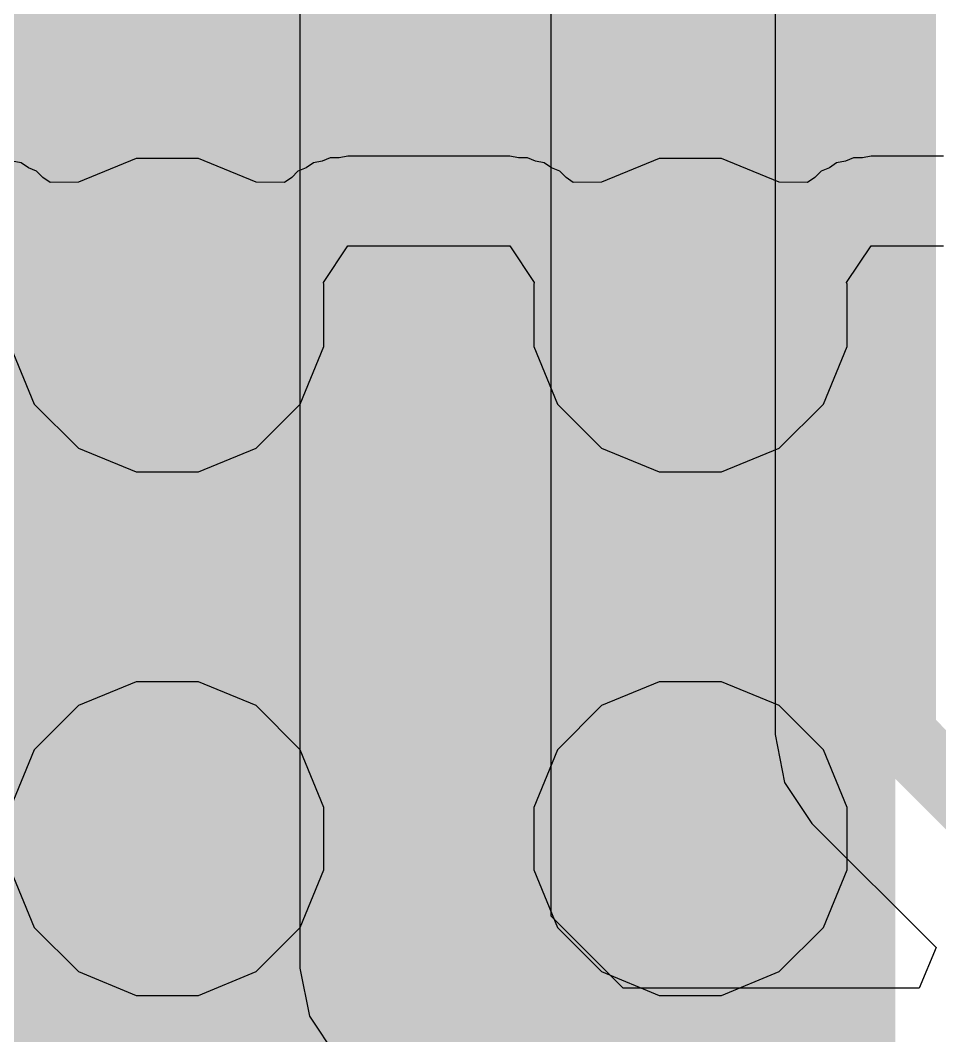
# Model space of a CAD drawing. Header units: inches. Extents: x -2.7 to 10.9, y -2.9 to 7.4.
# Drawn here: x -0.2387 to -0.1342, y 0.6962 to 0.8115 of the extents above; entities that cross this region are included whole.
import ezdxf

# ---------------------------------------------------------------- set-up
doc = ezdxf.new("R2010")
doc.units = ezdxf.units.IN
doc.header["$MEASUREMENT"] = 0
for name, color, linetype in [('Board Outline', 216, 'Continuous'), ('Bottom Layer', 5, 'Continuous'), ('Bottom Solder', 6, 'Continuous'), ('Drill Drawing', 1, 'Continuous'), ('Layer 2', 16, 'Continuous'), ('Layer 3', 76, 'Continuous'), ('Top Layer', 1, 'Continuous'), ('Top Paste', 8, 'Continuous'), ('Top Solder', 216, 'Continuous'), ('Via Holes', 16, 'Continuous')]:
    doc.layers.add(name, color=color, linetype=linetype)

# ---------------------------------------------------------------- blocks, each defined once
blk = doc.blocks.new('56_QFN__7_7__51')
at = {"layer": 'Top Layer'}
blk.add_hatch(color=1, dxfattribs=at).paths.add_polyline_path([(-0.07874, -0.07874), (-0.07874, 0.07874), (0.07874, 0.07874), (0.07874, -0.07874)])
at = {"layer": 'Top Paste'}
blk.add_hatch(color=8, dxfattribs=at).paths.add_polyline_path([(-0.07874, -0.07874), (-0.07874, 0.07874), (0.07874, 0.07874), (0.07874, -0.07874)])
at = {"layer": 'Top Solder'}
blk.add_hatch(color=216, dxfattribs=at).paths.add_polyline_path([(-0.08274, -0.08274), (-0.08274, 0.08274), (0.08274, 0.08274), (0.08274, -0.08274)])

msp = doc.modelspace()

# ---------------------------------------------------------------- hatches: boundary and pattern name
at = {"layer": 'Bottom Layer'}
h = msp.add_hatch(color=5, dxfattribs=at)
edge = h.paths.add_edge_path()
edge.add_arc((-0.222, 0.778), 0.01181, 0, 360)
h = msp.add_hatch(color=5, dxfattribs=at)
edge = h.paths.add_edge_path()
edge.add_arc((-0.16255, 0.778), 0.01181, 0, 360)
h = msp.add_hatch(color=5, dxfattribs=at)
edge = h.paths.add_edge_path()
edge.add_arc((-0.222, 0.71855), 0.01181, 0, 360)
h = msp.add_hatch(color=5, dxfattribs=at)
edge = h.paths.add_edge_path()
edge.add_arc((-0.16255, 0.71855), 0.01181, 0, 360)
at = {"layer": 'Bottom Solder'}
h = msp.add_hatch(color=6, dxfattribs=at)
edge = h.paths.add_edge_path()
edge.add_arc((-0.222, 0.778), 0.01581, 0, 360)
h = msp.add_hatch(color=6, dxfattribs=at)
edge = h.paths.add_edge_path()
edge.add_arc((-0.16255, 0.778), 0.01581, 0, 360)
h = msp.add_hatch(color=6, dxfattribs=at)
edge = h.paths.add_edge_path()
edge.add_arc((-0.222, 0.71855), 0.01581, 0, 360)
h = msp.add_hatch(color=6, dxfattribs=at)
edge = h.paths.add_edge_path()
edge.add_arc((-0.16255, 0.71855), 0.01581, 0, 360)
at = {"layer": 'Layer 2'}
h = msp.add_hatch(color=16, dxfattribs=at)
edge = h.paths.add_edge_path()
edge.add_arc((-0.222, 0.778), 0.01181, 0, 360)
h = msp.add_hatch(color=16, dxfattribs=at)
edge = h.paths.add_edge_path()
edge.add_arc((-0.16255, 0.778), 0.01181, 0, 360)
h = msp.add_hatch(color=16, dxfattribs=at)
edge = h.paths.add_edge_path()
edge.add_arc((-0.222, 0.71855), 0.01181, 0, 360)
h = msp.add_hatch(color=16, dxfattribs=at)
edge = h.paths.add_edge_path()
edge.add_arc((-0.16255, 0.71855), 0.01181, 0, 360)
at = {"layer": 'Layer 3'}
h = msp.add_hatch(color=76, dxfattribs=at)
edge = h.paths.add_edge_path()
edge.add_arc((-0.222, 0.778), 0.01181, 0, 360)
h = msp.add_hatch(color=76, dxfattribs=at)
edge = h.paths.add_edge_path()
edge.add_arc((-0.16255, 0.778), 0.01181, 0, 360)
h = msp.add_hatch(color=76, dxfattribs=at)
edge = h.paths.add_edge_path()
edge.add_arc((-0.222, 0.71855), 0.01181, 0, 360)
h = msp.add_hatch(color=76, dxfattribs=at)
edge = h.paths.add_edge_path()
edge.add_arc((-0.16255, 0.71855), 0.01181, 0, 360)
at = {"layer": 'Top Layer'}
h = msp.add_hatch(color=1, dxfattribs=at)
edge = h.paths.add_edge_path()
edge.add_arc((-0.222, 0.778), 0.01181, 0, 360)
h = msp.add_hatch(color=1, dxfattribs=at)
edge = h.paths.add_edge_path()
edge.add_arc((-0.16255, 0.778), 0.01181, 0, 360)
h = msp.add_hatch(color=1, dxfattribs=at)
edge = h.paths.add_edge_path()
edge.add_arc((-0.222, 0.71855), 0.01181, 0, 360)
h = msp.add_hatch(color=1, dxfattribs=at)
edge = h.paths.add_edge_path()
edge.add_arc((-0.16255, 0.71855), 0.01181, 0, 360)
at = {"layer": 'Top Solder'}
h = msp.add_hatch(color=216, dxfattribs=at)
edge = h.paths.add_edge_path()
edge.add_arc((-0.222, 0.778), 0.01581, 0, 360)
h = msp.add_hatch(color=216, dxfattribs=at)
edge = h.paths.add_edge_path()
edge.add_arc((-0.16255, 0.778), 0.01581, 0, 360)
h = msp.add_hatch(color=216, dxfattribs=at)
edge = h.paths.add_edge_path()
edge.add_arc((-0.222, 0.71855), 0.01581, 0, 360)
h = msp.add_hatch(color=216, dxfattribs=at)
edge = h.paths.add_edge_path()
edge.add_arc((-0.16255, 0.71855), 0.01581, 0, 360)
at = {"layer": 'Via Holes'}
h = msp.add_hatch(color=7, dxfattribs=at)
edge = h.paths.add_edge_path()
edge.add_arc((-0.222, 0.778), 0.00591, 0, 360)
h = msp.add_hatch(color=7, dxfattribs=at)
edge = h.paths.add_edge_path()
edge.add_arc((-0.16255, 0.778), 0.00591, 0, 360)
h = msp.add_hatch(color=7, dxfattribs=at)
edge = h.paths.add_edge_path()
edge.add_arc((-0.222, 0.71855), 0.00591, 0, 360)
h = msp.add_hatch(color=7, dxfattribs=at)
edge = h.paths.add_edge_path()
edge.add_arc((-0.16255, 0.71855), 0.00591, 0, 360)

# ---------------------------------------------------------------- linework, layer by layer
at = {"layer": 'Board Outline'}
msp.add_lwpolyline([(-2.49969, 1.37795, 0.005, 0.005, -0.740599), (2.8433, 0.25075, 0.005, 0.005, 0)], format="xyseb", dxfattribs=at)
at = {"layer": 'Bottom Layer'}
for p, q in [((-0.20694, 0.86078), (-0.20694, 0.70384)), ((-0.17839, 0.70975), (-0.17839, 0.8596)), ((-0.15294, 0.84068), (-0.15294, 0.73037)), ((-0.15294, 0.73037), (-0.15294, 0.73037)), ((-0.15294, 0.73037), (-0.15185, 0.7249)), ((-0.15185, 0.7249), (-0.14876, 0.72027)), ((-0.14876, 0.72027), (-0.13465, 0.70617)), ((-0.17018, 0.70155), (-0.17839, 0.70975)), ((-0.13465, 0.70617), (-0.13656, 0.70155)), ((-0.20694, 0.70384), (-0.20694, 0.70384)), ((-0.20694, 0.70384), (-0.20585, 0.69838)), ((-0.13656, 0.70155), (-0.17018, 0.70155)), ((-0.20585, 0.69838), (-0.20276, 0.69375))]:
    msp.add_line(p, q, dxfattribs=at)
for points in [[(-0.19266, 0.70384, 0.008, 0.008, 0), (-0.19266, 0.86669, 0.008, 0.008, 0)], [(-0.13866, 0.73037, 0.008, 0.008, 0), (-0.13866, 0.84659, 0.008, 0.008, 0)], [(-0.13866, 0.73037, 0.008, 0.008, 0), (-0.10894, 0.70064, 0.008, 0.008, 0)], [(-0.19266, 0.70384, 0.008, 0.008, 0), (-0.1761, 0.68727, 0.008, 0.008, 0)]]:
    msp.add_lwpolyline(points, format="xyseb", dxfattribs=at)
for points in [[(-0.14066, 0.73037, 0.004, 0.004, 1), (-0.13666, 0.73037, 0.004, 0.004, 1)], [(-0.14066, 0.73037, 0.004, 0.004, 1), (-0.13666, 0.73037, 0.004, 0.004, 1)], [(-0.19466, 0.70384, 0.004, 0.004, 1), (-0.19066, 0.70384, 0.004, 0.004, 1)], [(-0.19466, 0.70384, 0.004, 0.004, 1), (-0.19066, 0.70384, 0.004, 0.004, 1)]]:
    msp.add_lwpolyline(points, format="xyseb", close=True, dxfattribs=at)
at = {"layer": 'Drill Drawing'}
for points in [[(-0.227, 0.783, 0.002, 0.002, 0), (-0.222, 0.788, 0.002, 0.002, 0)], [(-0.222, 0.788, 0.002, 0.002, 0), (-0.217, 0.783, 0.002, 0.002, 0)], [(-0.16755, 0.783, 0.002, 0.002, 0), (-0.16255, 0.788, 0.002, 0.002, 0)], [(-0.16255, 0.788, 0.002, 0.002, 0), (-0.15755, 0.783, 0.002, 0.002, 0)], [(-0.225, 0.781, 0.002, 0.002, 0), (-0.222, 0.784, 0.002, 0.002, 0)], [(-0.222, 0.784, 0.002, 0.002, 0), (-0.219, 0.781, 0.002, 0.002, 0)], [(-0.16555, 0.781, 0.002, 0.002, 0), (-0.16255, 0.784, 0.002, 0.002, 0)], [(-0.16255, 0.784, 0.002, 0.002, 0), (-0.15955, 0.781, 0.002, 0.002, 0)], [(-0.232, 0.783, 0.002, 0.002, 0), (-0.227, 0.778, 0.002, 0.002, 0)], [(-0.232, 0.783, 0.002, 0.002, 0), (-0.227, 0.783, 0.002, 0.002, 0)], [(-0.217, 0.783, 0.002, 0.002, 0), (-0.212, 0.783, 0.002, 0.002, 0)], [(-0.217, 0.778, 0.002, 0.002, 0), (-0.212, 0.783, 0.002, 0.002, 0)], [(-0.17255, 0.783, 0.002, 0.002, 0), (-0.16755, 0.778, 0.002, 0.002, 0)], [(-0.17255, 0.783, 0.002, 0.002, 0), (-0.16755, 0.783, 0.002, 0.002, 0)], [(-0.15755, 0.783, 0.002, 0.002, 0), (-0.15255, 0.783, 0.002, 0.002, 0)], [(-0.15755, 0.778, 0.002, 0.002, 0), (-0.15255, 0.783, 0.002, 0.002, 0)], [(-0.228, 0.781, 0.002, 0.002, 0), (-0.225, 0.778, 0.002, 0.002, 0)], [(-0.228, 0.781, 0.002, 0.002, 0), (-0.225, 0.781, 0.002, 0.002, 0)], [(-0.219, 0.781, 0.002, 0.002, 0), (-0.216, 0.781, 0.002, 0.002, 0)], [(-0.219, 0.778, 0.002, 0.002, 0), (-0.216, 0.781, 0.002, 0.002, 0)], [(-0.16855, 0.781, 0.002, 0.002, 0), (-0.16555, 0.778, 0.002, 0.002, 0)], [(-0.16855, 0.781, 0.002, 0.002, 0), (-0.16555, 0.781, 0.002, 0.002, 0)], [(-0.15955, 0.781, 0.002, 0.002, 0), (-0.15655, 0.781, 0.002, 0.002, 0)], [(-0.15955, 0.778, 0.002, 0.002, 0), (-0.15655, 0.781, 0.002, 0.002, 0)], [(-0.232, 0.773, 0.002, 0.002, 0), (-0.227, 0.778, 0.002, 0.002, 0)], [(-0.228, 0.775, 0.002, 0.002, 0), (-0.225, 0.778, 0.002, 0.002, 0)], [(-0.219, 0.778, 0.002, 0.002, 0), (-0.216, 0.775, 0.002, 0.002, 0)], [(-0.217, 0.778, 0.002, 0.002, 0), (-0.212, 0.773, 0.002, 0.002, 0)], [(-0.17255, 0.773, 0.002, 0.002, 0), (-0.16755, 0.778, 0.002, 0.002, 0)], [(-0.16855, 0.775, 0.002, 0.002, 0), (-0.16555, 0.778, 0.002, 0.002, 0)], [(-0.15955, 0.778, 0.002, 0.002, 0), (-0.15655, 0.775, 0.002, 0.002, 0)], [(-0.15755, 0.778, 0.002, 0.002, 0), (-0.15255, 0.773, 0.002, 0.002, 0)], [(-0.228, 0.775, 0.002, 0.002, 0), (-0.225, 0.775, 0.002, 0.002, 0)], [(-0.225, 0.775, 0.002, 0.002, 0), (-0.222, 0.772, 0.002, 0.002, 0)], [(-0.222, 0.772, 0.002, 0.002, 0), (-0.219, 0.775, 0.002, 0.002, 0)], [(-0.219, 0.775, 0.002, 0.002, 0), (-0.216, 0.775, 0.002, 0.002, 0)], [(-0.16855, 0.775, 0.002, 0.002, 0), (-0.16555, 0.775, 0.002, 0.002, 0)], [(-0.16555, 0.775, 0.002, 0.002, 0), (-0.16255, 0.772, 0.002, 0.002, 0)], [(-0.16255, 0.772, 0.002, 0.002, 0), (-0.15955, 0.775, 0.002, 0.002, 0)], [(-0.15955, 0.775, 0.002, 0.002, 0), (-0.15655, 0.775, 0.002, 0.002, 0)], [(-0.232, 0.773, 0.002, 0.002, 0), (-0.227, 0.773, 0.002, 0.002, 0)], [(-0.227, 0.773, 0.002, 0.002, 0), (-0.222, 0.768, 0.002, 0.002, 0)], [(-0.222, 0.768, 0.002, 0.002, 0), (-0.217, 0.773, 0.002, 0.002, 0)], [(-0.217, 0.773, 0.002, 0.002, 0), (-0.212, 0.773, 0.002, 0.002, 0)], [(-0.17255, 0.773, 0.002, 0.002, 0), (-0.16755, 0.773, 0.002, 0.002, 0)], [(-0.16755, 0.773, 0.002, 0.002, 0), (-0.16255, 0.768, 0.002, 0.002, 0)], [(-0.16255, 0.768, 0.002, 0.002, 0), (-0.15755, 0.773, 0.002, 0.002, 0)], [(-0.15755, 0.773, 0.002, 0.002, 0), (-0.15255, 0.773, 0.002, 0.002, 0)], [(-0.227, 0.72355, 0.002, 0.002, 0), (-0.222, 0.72855, 0.002, 0.002, 0)], [(-0.222, 0.72855, 0.002, 0.002, 0), (-0.217, 0.72355, 0.002, 0.002, 0)], [(-0.16755, 0.72355, 0.002, 0.002, 0), (-0.16255, 0.72855, 0.002, 0.002, 0)], [(-0.16255, 0.72855, 0.002, 0.002, 0), (-0.15755, 0.72355, 0.002, 0.002, 0)], [(-0.225, 0.72155, 0.002, 0.002, 0), (-0.222, 0.72455, 0.002, 0.002, 0)], [(-0.222, 0.72455, 0.002, 0.002, 0), (-0.219, 0.72155, 0.002, 0.002, 0)], [(-0.16555, 0.72155, 0.002, 0.002, 0), (-0.16255, 0.72455, 0.002, 0.002, 0)], [(-0.16255, 0.72455, 0.002, 0.002, 0), (-0.15955, 0.72155, 0.002, 0.002, 0)], [(-0.232, 0.72355, 0.002, 0.002, 0), (-0.227, 0.71855, 0.002, 0.002, 0)], [(-0.232, 0.72355, 0.002, 0.002, 0), (-0.227, 0.72355, 0.002, 0.002, 0)], [(-0.217, 0.72355, 0.002, 0.002, 0), (-0.212, 0.72355, 0.002, 0.002, 0)], [(-0.217, 0.71855, 0.002, 0.002, 0), (-0.212, 0.72355, 0.002, 0.002, 0)], [(-0.17255, 0.72355, 0.002, 0.002, 0), (-0.16755, 0.71855, 0.002, 0.002, 0)], [(-0.17255, 0.72355, 0.002, 0.002, 0), (-0.16755, 0.72355, 0.002, 0.002, 0)], [(-0.15755, 0.72355, 0.002, 0.002, 0), (-0.15255, 0.72355, 0.002, 0.002, 0)], [(-0.15755, 0.71855, 0.002, 0.002, 0), (-0.15255, 0.72355, 0.002, 0.002, 0)], [(-0.228, 0.72155, 0.002, 0.002, 0), (-0.225, 0.71855, 0.002, 0.002, 0)], [(-0.228, 0.72155, 0.002, 0.002, 0), (-0.225, 0.72155, 0.002, 0.002, 0)], [(-0.219, 0.72155, 0.002, 0.002, 0), (-0.216, 0.72155, 0.002, 0.002, 0)], [(-0.219, 0.71855, 0.002, 0.002, 0), (-0.216, 0.72155, 0.002, 0.002, 0)], [(-0.16855, 0.72155, 0.002, 0.002, 0), (-0.16555, 0.71855, 0.002, 0.002, 0)], [(-0.16855, 0.72155, 0.002, 0.002, 0), (-0.16555, 0.72155, 0.002, 0.002, 0)], [(-0.15955, 0.72155, 0.002, 0.002, 0), (-0.15655, 0.72155, 0.002, 0.002, 0)], [(-0.15955, 0.71855, 0.002, 0.002, 0), (-0.15655, 0.72155, 0.002, 0.002, 0)], [(-0.232, 0.71355, 0.002, 0.002, 0), (-0.227, 0.71855, 0.002, 0.002, 0)], [(-0.228, 0.71555, 0.002, 0.002, 0), (-0.225, 0.71855, 0.002, 0.002, 0)], [(-0.219, 0.71855, 0.002, 0.002, 0), (-0.216, 0.71555, 0.002, 0.002, 0)], [(-0.217, 0.71855, 0.002, 0.002, 0), (-0.212, 0.71355, 0.002, 0.002, 0)], [(-0.17255, 0.71355, 0.002, 0.002, 0), (-0.16755, 0.71855, 0.002, 0.002, 0)], [(-0.16855, 0.71555, 0.002, 0.002, 0), (-0.16555, 0.71855, 0.002, 0.002, 0)], [(-0.15955, 0.71855, 0.002, 0.002, 0), (-0.15655, 0.71555, 0.002, 0.002, 0)], [(-0.15755, 0.71855, 0.002, 0.002, 0), (-0.15255, 0.71355, 0.002, 0.002, 0)], [(-0.228, 0.71555, 0.002, 0.002, 0), (-0.225, 0.71555, 0.002, 0.002, 0)], [(-0.225, 0.71555, 0.002, 0.002, 0), (-0.222, 0.71255, 0.002, 0.002, 0)], [(-0.222, 0.71255, 0.002, 0.002, 0), (-0.219, 0.71555, 0.002, 0.002, 0)], [(-0.219, 0.71555, 0.002, 0.002, 0), (-0.216, 0.71555, 0.002, 0.002, 0)], [(-0.16855, 0.71555, 0.002, 0.002, 0), (-0.16555, 0.71555, 0.002, 0.002, 0)], [(-0.16555, 0.71555, 0.002, 0.002, 0), (-0.16255, 0.71255, 0.002, 0.002, 0)], [(-0.16255, 0.71255, 0.002, 0.002, 0), (-0.15955, 0.71555, 0.002, 0.002, 0)], [(-0.15955, 0.71555, 0.002, 0.002, 0), (-0.15655, 0.71555, 0.002, 0.002, 0)], [(-0.232, 0.71355, 0.002, 0.002, 0), (-0.227, 0.71355, 0.002, 0.002, 0)], [(-0.227, 0.71355, 0.002, 0.002, 0), (-0.222, 0.70855, 0.002, 0.002, 0)], [(-0.222, 0.70855, 0.002, 0.002, 0), (-0.217, 0.71355, 0.002, 0.002, 0)], [(-0.217, 0.71355, 0.002, 0.002, 0), (-0.212, 0.71355, 0.002, 0.002, 0)], [(-0.17255, 0.71355, 0.002, 0.002, 0), (-0.16755, 0.71355, 0.002, 0.002, 0)], [(-0.16755, 0.71355, 0.002, 0.002, 0), (-0.16255, 0.70855, 0.002, 0.002, 0)], [(-0.16255, 0.70855, 0.002, 0.002, 0), (-0.15755, 0.71355, 0.002, 0.002, 0)], [(-0.15755, 0.71355, 0.002, 0.002, 0), (-0.15255, 0.71355, 0.002, 0.002, 0)]]:
    msp.add_lwpolyline(points, format="xyseb", dxfattribs=at)
for points in [[(-0.2225, 0.788, 0.001, 0.001, 1), (-0.2215, 0.788, 0.001, 0.001, 1)], [(-0.2225, 0.788, 0.001, 0.001, 1), (-0.2215, 0.788, 0.001, 0.001, 1)], [(-0.16305, 0.788, 0.001, 0.001, 1), (-0.16205, 0.788, 0.001, 0.001, 1)], [(-0.16305, 0.788, 0.001, 0.001, 1), (-0.16205, 0.788, 0.001, 0.001, 1)], [(-0.2225, 0.784, 0.001, 0.001, 1), (-0.2215, 0.784, 0.001, 0.001, 1)], [(-0.2225, 0.784, 0.001, 0.001, 1), (-0.2215, 0.784, 0.001, 0.001, 1)], [(-0.16305, 0.784, 0.001, 0.001, 1), (-0.16205, 0.784, 0.001, 0.001, 1)], [(-0.16305, 0.784, 0.001, 0.001, 1), (-0.16205, 0.784, 0.001, 0.001, 1)], [(-0.2325, 0.783, 0.001, 0.001, 1), (-0.2315, 0.783, 0.001, 0.001, 1)], [(-0.2325, 0.783, 0.001, 0.001, 1), (-0.2315, 0.783, 0.001, 0.001, 1)], [(-0.2275, 0.783, 0.001, 0.001, 1), (-0.2265, 0.783, 0.001, 0.001, 1)], [(-0.2275, 0.783, 0.001, 0.001, 1), (-0.2265, 0.783, 0.001, 0.001, 1)], [(-0.2175, 0.783, 0.001, 0.001, 1), (-0.2165, 0.783, 0.001, 0.001, 1)], [(-0.2175, 0.783, 0.001, 0.001, 1), (-0.2165, 0.783, 0.001, 0.001, 1)], [(-0.2125, 0.783, 0.001, 0.001, 1), (-0.2115, 0.783, 0.001, 0.001, 1)], [(-0.2125, 0.783, 0.001, 0.001, 1), (-0.2115, 0.783, 0.001, 0.001, 1)], [(-0.17305, 0.783, 0.001, 0.001, 1), (-0.17205, 0.783, 0.001, 0.001, 1)], [(-0.17305, 0.783, 0.001, 0.001, 1), (-0.17205, 0.783, 0.001, 0.001, 1)], [(-0.16805, 0.783, 0.001, 0.001, 1), (-0.16705, 0.783, 0.001, 0.001, 1)], [(-0.16805, 0.783, 0.001, 0.001, 1), (-0.16705, 0.783, 0.001, 0.001, 1)], [(-0.15805, 0.783, 0.001, 0.001, 1), (-0.15705, 0.783, 0.001, 0.001, 1)], [(-0.15805, 0.783, 0.001, 0.001, 1), (-0.15705, 0.783, 0.001, 0.001, 1)], [(-0.15305, 0.783, 0.001, 0.001, 1), (-0.15205, 0.783, 0.001, 0.001, 1)], [(-0.15305, 0.783, 0.001, 0.001, 1), (-0.15205, 0.783, 0.001, 0.001, 1)], [(-0.2285, 0.781, 0.001, 0.001, 1), (-0.2275, 0.781, 0.001, 0.001, 1)], [(-0.2285, 0.781, 0.001, 0.001, 1), (-0.2275, 0.781, 0.001, 0.001, 1)], [(-0.2255, 0.781, 0.001, 0.001, 1), (-0.2245, 0.781, 0.001, 0.001, 1)], [(-0.2255, 0.781, 0.001, 0.001, 1), (-0.2245, 0.781, 0.001, 0.001, 1)], [(-0.2195, 0.781, 0.001, 0.001, 1), (-0.2185, 0.781, 0.001, 0.001, 1)], [(-0.2195, 0.781, 0.001, 0.001, 1), (-0.2185, 0.781, 0.001, 0.001, 1)], [(-0.2165, 0.781, 0.001, 0.001, 1), (-0.2155, 0.781, 0.001, 0.001, 1)], [(-0.2165, 0.781, 0.001, 0.001, 1), (-0.2155, 0.781, 0.001, 0.001, 1)], [(-0.16905, 0.781, 0.001, 0.001, 1), (-0.16805, 0.781, 0.001, 0.001, 1)], [(-0.16905, 0.781, 0.001, 0.001, 1), (-0.16805, 0.781, 0.001, 0.001, 1)], [(-0.16605, 0.781, 0.001, 0.001, 1), (-0.16505, 0.781, 0.001, 0.001, 1)], [(-0.16605, 0.781, 0.001, 0.001, 1), (-0.16505, 0.781, 0.001, 0.001, 1)], [(-0.16005, 0.781, 0.001, 0.001, 1), (-0.15905, 0.781, 0.001, 0.001, 1)], [(-0.16005, 0.781, 0.001, 0.001, 1), (-0.15905, 0.781, 0.001, 0.001, 1)], [(-0.15705, 0.781, 0.001, 0.001, 1), (-0.15605, 0.781, 0.001, 0.001, 1)], [(-0.15705, 0.781, 0.001, 0.001, 1), (-0.15605, 0.781, 0.001, 0.001, 1)], [(-0.2275, 0.778, 0.001, 0.001, 1), (-0.2265, 0.778, 0.001, 0.001, 1)], [(-0.2275, 0.778, 0.001, 0.001, 1), (-0.2265, 0.778, 0.001, 0.001, 1)], [(-0.2255, 0.778, 0.001, 0.001, 1), (-0.2245, 0.778, 0.001, 0.001, 1)], [(-0.2255, 0.778, 0.001, 0.001, 1), (-0.2245, 0.778, 0.001, 0.001, 1)], [(-0.2195, 0.778, 0.001, 0.001, 1), (-0.2185, 0.778, 0.001, 0.001, 1)], [(-0.2195, 0.778, 0.001, 0.001, 1), (-0.2185, 0.778, 0.001, 0.001, 1)], [(-0.2175, 0.778, 0.001, 0.001, 1), (-0.2165, 0.778, 0.001, 0.001, 1)], [(-0.2175, 0.778, 0.001, 0.001, 1), (-0.2165, 0.778, 0.001, 0.001, 1)], [(-0.16805, 0.778, 0.001, 0.001, 1), (-0.16705, 0.778, 0.001, 0.001, 1)], [(-0.16805, 0.778, 0.001, 0.001, 1), (-0.16705, 0.778, 0.001, 0.001, 1)], [(-0.16605, 0.778, 0.001, 0.001, 1), (-0.16505, 0.778, 0.001, 0.001, 1)], [(-0.16605, 0.778, 0.001, 0.001, 1), (-0.16505, 0.778, 0.001, 0.001, 1)], [(-0.16005, 0.778, 0.001, 0.001, 1), (-0.15905, 0.778, 0.001, 0.001, 1)], [(-0.16005, 0.778, 0.001, 0.001, 1), (-0.15905, 0.778, 0.001, 0.001, 1)], [(-0.15805, 0.778, 0.001, 0.001, 1), (-0.15705, 0.778, 0.001, 0.001, 1)], [(-0.15805, 0.778, 0.001, 0.001, 1), (-0.15705, 0.778, 0.001, 0.001, 1)], [(-0.2285, 0.775, 0.001, 0.001, 1), (-0.2275, 0.775, 0.001, 0.001, 1)], [(-0.2285, 0.775, 0.001, 0.001, 1), (-0.2275, 0.775, 0.001, 0.001, 1)], [(-0.2255, 0.775, 0.001, 0.001, 1), (-0.2245, 0.775, 0.001, 0.001, 1)], [(-0.2255, 0.775, 0.001, 0.001, 1), (-0.2245, 0.775, 0.001, 0.001, 1)], [(-0.2195, 0.775, 0.001, 0.001, 1), (-0.2185, 0.775, 0.001, 0.001, 1)], [(-0.2195, 0.775, 0.001, 0.001, 1), (-0.2185, 0.775, 0.001, 0.001, 1)], [(-0.2165, 0.775, 0.001, 0.001, 1), (-0.2155, 0.775, 0.001, 0.001, 1)], [(-0.2165, 0.775, 0.001, 0.001, 1), (-0.2155, 0.775, 0.001, 0.001, 1)], [(-0.16905, 0.775, 0.001, 0.001, 1), (-0.16805, 0.775, 0.001, 0.001, 1)], [(-0.16905, 0.775, 0.001, 0.001, 1), (-0.16805, 0.775, 0.001, 0.001, 1)], [(-0.16605, 0.775, 0.001, 0.001, 1), (-0.16505, 0.775, 0.001, 0.001, 1)], [(-0.16605, 0.775, 0.001, 0.001, 1), (-0.16505, 0.775, 0.001, 0.001, 1)], [(-0.16005, 0.775, 0.001, 0.001, 1), (-0.15905, 0.775, 0.001, 0.001, 1)], [(-0.16005, 0.775, 0.001, 0.001, 1), (-0.15905, 0.775, 0.001, 0.001, 1)], [(-0.15705, 0.775, 0.001, 0.001, 1), (-0.15605, 0.775, 0.001, 0.001, 1)], [(-0.15705, 0.775, 0.001, 0.001, 1), (-0.15605, 0.775, 0.001, 0.001, 1)], [(-0.2325, 0.773, 0.001, 0.001, 1), (-0.2315, 0.773, 0.001, 0.001, 1)], [(-0.2325, 0.773, 0.001, 0.001, 1), (-0.2315, 0.773, 0.001, 0.001, 1)], [(-0.2275, 0.773, 0.001, 0.001, 1), (-0.2265, 0.773, 0.001, 0.001, 1)], [(-0.2275, 0.773, 0.001, 0.001, 1), (-0.2265, 0.773, 0.001, 0.001, 1)], [(-0.2175, 0.773, 0.001, 0.001, 1), (-0.2165, 0.773, 0.001, 0.001, 1)], [(-0.2175, 0.773, 0.001, 0.001, 1), (-0.2165, 0.773, 0.001, 0.001, 1)], [(-0.2125, 0.773, 0.001, 0.001, 1), (-0.2115, 0.773, 0.001, 0.001, 1)], [(-0.2125, 0.773, 0.001, 0.001, 1), (-0.2115, 0.773, 0.001, 0.001, 1)], [(-0.17305, 0.773, 0.001, 0.001, 1), (-0.17205, 0.773, 0.001, 0.001, 1)], [(-0.17305, 0.773, 0.001, 0.001, 1), (-0.17205, 0.773, 0.001, 0.001, 1)], [(-0.16805, 0.773, 0.001, 0.001, 1), (-0.16705, 0.773, 0.001, 0.001, 1)], [(-0.16805, 0.773, 0.001, 0.001, 1), (-0.16705, 0.773, 0.001, 0.001, 1)], [(-0.15805, 0.773, 0.001, 0.001, 1), (-0.15705, 0.773, 0.001, 0.001, 1)], [(-0.15805, 0.773, 0.001, 0.001, 1), (-0.15705, 0.773, 0.001, 0.001, 1)], [(-0.15305, 0.773, 0.001, 0.001, 1), (-0.15205, 0.773, 0.001, 0.001, 1)], [(-0.15305, 0.773, 0.001, 0.001, 1), (-0.15205, 0.773, 0.001, 0.001, 1)], [(-0.2225, 0.772, 0.001, 0.001, 1), (-0.2215, 0.772, 0.001, 0.001, 1)], [(-0.2225, 0.772, 0.001, 0.001, 1), (-0.2215, 0.772, 0.001, 0.001, 1)], [(-0.16305, 0.772, 0.001, 0.001, 1), (-0.16205, 0.772, 0.001, 0.001, 1)], [(-0.16305, 0.772, 0.001, 0.001, 1), (-0.16205, 0.772, 0.001, 0.001, 1)], [(-0.2225, 0.768, 0.001, 0.001, 1), (-0.2215, 0.768, 0.001, 0.001, 1)], [(-0.2225, 0.768, 0.001, 0.001, 1), (-0.2215, 0.768, 0.001, 0.001, 1)], [(-0.16305, 0.768, 0.001, 0.001, 1), (-0.16205, 0.768, 0.001, 0.001, 1)], [(-0.16305, 0.768, 0.001, 0.001, 1), (-0.16205, 0.768, 0.001, 0.001, 1)], [(-0.2225, 0.72855, 0.001, 0.001, 1), (-0.2215, 0.72855, 0.001, 0.001, 1)], [(-0.2225, 0.72855, 0.001, 0.001, 1), (-0.2215, 0.72855, 0.001, 0.001, 1)], [(-0.16305, 0.72855, 0.001, 0.001, 1), (-0.16205, 0.72855, 0.001, 0.001, 1)], [(-0.16305, 0.72855, 0.001, 0.001, 1), (-0.16205, 0.72855, 0.001, 0.001, 1)], [(-0.2225, 0.72455, 0.001, 0.001, 1), (-0.2215, 0.72455, 0.001, 0.001, 1)], [(-0.2225, 0.72455, 0.001, 0.001, 1), (-0.2215, 0.72455, 0.001, 0.001, 1)], [(-0.16305, 0.72455, 0.001, 0.001, 1), (-0.16205, 0.72455, 0.001, 0.001, 1)], [(-0.16305, 0.72455, 0.001, 0.001, 1), (-0.16205, 0.72455, 0.001, 0.001, 1)], [(-0.2325, 0.72355, 0.001, 0.001, 1), (-0.2315, 0.72355, 0.001, 0.001, 1)], [(-0.2325, 0.72355, 0.001, 0.001, 1), (-0.2315, 0.72355, 0.001, 0.001, 1)], [(-0.2275, 0.72355, 0.001, 0.001, 1), (-0.2265, 0.72355, 0.001, 0.001, 1)], [(-0.2275, 0.72355, 0.001, 0.001, 1), (-0.2265, 0.72355, 0.001, 0.001, 1)], [(-0.2175, 0.72355, 0.001, 0.001, 1), (-0.2165, 0.72355, 0.001, 0.001, 1)], [(-0.2175, 0.72355, 0.001, 0.001, 1), (-0.2165, 0.72355, 0.001, 0.001, 1)], [(-0.2125, 0.72355, 0.001, 0.001, 1), (-0.2115, 0.72355, 0.001, 0.001, 1)], [(-0.2125, 0.72355, 0.001, 0.001, 1), (-0.2115, 0.72355, 0.001, 0.001, 1)], [(-0.17305, 0.72355, 0.001, 0.001, 1), (-0.17205, 0.72355, 0.001, 0.001, 1)], [(-0.17305, 0.72355, 0.001, 0.001, 1), (-0.17205, 0.72355, 0.001, 0.001, 1)], [(-0.16805, 0.72355, 0.001, 0.001, 1), (-0.16705, 0.72355, 0.001, 0.001, 1)], [(-0.16805, 0.72355, 0.001, 0.001, 1), (-0.16705, 0.72355, 0.001, 0.001, 1)], [(-0.15805, 0.72355, 0.001, 0.001, 1), (-0.15705, 0.72355, 0.001, 0.001, 1)], [(-0.15805, 0.72355, 0.001, 0.001, 1), (-0.15705, 0.72355, 0.001, 0.001, 1)], [(-0.15305, 0.72355, 0.001, 0.001, 1), (-0.15205, 0.72355, 0.001, 0.001, 1)], [(-0.15305, 0.72355, 0.001, 0.001, 1), (-0.15205, 0.72355, 0.001, 0.001, 1)], [(-0.2285, 0.72155, 0.001, 0.001, 1), (-0.2275, 0.72155, 0.001, 0.001, 1)], [(-0.2285, 0.72155, 0.001, 0.001, 1), (-0.2275, 0.72155, 0.001, 0.001, 1)], [(-0.2255, 0.72155, 0.001, 0.001, 1), (-0.2245, 0.72155, 0.001, 0.001, 1)], [(-0.2255, 0.72155, 0.001, 0.001, 1), (-0.2245, 0.72155, 0.001, 0.001, 1)], [(-0.2195, 0.72155, 0.001, 0.001, 1), (-0.2185, 0.72155, 0.001, 0.001, 1)], [(-0.2195, 0.72155, 0.001, 0.001, 1), (-0.2185, 0.72155, 0.001, 0.001, 1)], [(-0.2165, 0.72155, 0.001, 0.001, 1), (-0.2155, 0.72155, 0.001, 0.001, 1)], [(-0.2165, 0.72155, 0.001, 0.001, 1), (-0.2155, 0.72155, 0.001, 0.001, 1)], [(-0.16905, 0.72155, 0.001, 0.001, 1), (-0.16805, 0.72155, 0.001, 0.001, 1)], [(-0.16905, 0.72155, 0.001, 0.001, 1), (-0.16805, 0.72155, 0.001, 0.001, 1)], [(-0.16605, 0.72155, 0.001, 0.001, 1), (-0.16505, 0.72155, 0.001, 0.001, 1)], [(-0.16605, 0.72155, 0.001, 0.001, 1), (-0.16505, 0.72155, 0.001, 0.001, 1)], [(-0.16005, 0.72155, 0.001, 0.001, 1), (-0.15905, 0.72155, 0.001, 0.001, 1)], [(-0.16005, 0.72155, 0.001, 0.001, 1), (-0.15905, 0.72155, 0.001, 0.001, 1)], [(-0.15705, 0.72155, 0.001, 0.001, 1), (-0.15605, 0.72155, 0.001, 0.001, 1)], [(-0.15705, 0.72155, 0.001, 0.001, 1), (-0.15605, 0.72155, 0.001, 0.001, 1)], [(-0.2275, 0.71855, 0.001, 0.001, 1), (-0.2265, 0.71855, 0.001, 0.001, 1)], [(-0.2275, 0.71855, 0.001, 0.001, 1), (-0.2265, 0.71855, 0.001, 0.001, 1)], [(-0.2255, 0.71855, 0.001, 0.001, 1), (-0.2245, 0.71855, 0.001, 0.001, 1)], [(-0.2255, 0.71855, 0.001, 0.001, 1), (-0.2245, 0.71855, 0.001, 0.001, 1)], [(-0.2195, 0.71855, 0.001, 0.001, 1), (-0.2185, 0.71855, 0.001, 0.001, 1)], [(-0.2195, 0.71855, 0.001, 0.001, 1), (-0.2185, 0.71855, 0.001, 0.001, 1)], [(-0.2175, 0.71855, 0.001, 0.001, 1), (-0.2165, 0.71855, 0.001, 0.001, 1)], [(-0.2175, 0.71855, 0.001, 0.001, 1), (-0.2165, 0.71855, 0.001, 0.001, 1)], [(-0.16805, 0.71855, 0.001, 0.001, 1), (-0.16705, 0.71855, 0.001, 0.001, 1)], [(-0.16805, 0.71855, 0.001, 0.001, 1), (-0.16705, 0.71855, 0.001, 0.001, 1)], [(-0.16605, 0.71855, 0.001, 0.001, 1), (-0.16505, 0.71855, 0.001, 0.001, 1)], [(-0.16605, 0.71855, 0.001, 0.001, 1), (-0.16505, 0.71855, 0.001, 0.001, 1)], [(-0.16005, 0.71855, 0.001, 0.001, 1), (-0.15905, 0.71855, 0.001, 0.001, 1)], [(-0.16005, 0.71855, 0.001, 0.001, 1), (-0.15905, 0.71855, 0.001, 0.001, 1)], [(-0.15805, 0.71855, 0.001, 0.001, 1), (-0.15705, 0.71855, 0.001, 0.001, 1)], [(-0.15805, 0.71855, 0.001, 0.001, 1), (-0.15705, 0.71855, 0.001, 0.001, 1)], [(-0.2285, 0.71555, 0.001, 0.001, 1), (-0.2275, 0.71555, 0.001, 0.001, 1)], [(-0.2285, 0.71555, 0.001, 0.001, 1), (-0.2275, 0.71555, 0.001, 0.001, 1)], [(-0.2255, 0.71555, 0.001, 0.001, 1), (-0.2245, 0.71555, 0.001, 0.001, 1)], [(-0.2255, 0.71555, 0.001, 0.001, 1), (-0.2245, 0.71555, 0.001, 0.001, 1)], [(-0.2195, 0.71555, 0.001, 0.001, 1), (-0.2185, 0.71555, 0.001, 0.001, 1)], [(-0.2195, 0.71555, 0.001, 0.001, 1), (-0.2185, 0.71555, 0.001, 0.001, 1)], [(-0.2165, 0.71555, 0.001, 0.001, 1), (-0.2155, 0.71555, 0.001, 0.001, 1)], [(-0.2165, 0.71555, 0.001, 0.001, 1), (-0.2155, 0.71555, 0.001, 0.001, 1)], [(-0.16905, 0.71555, 0.001, 0.001, 1), (-0.16805, 0.71555, 0.001, 0.001, 1)], [(-0.16905, 0.71555, 0.001, 0.001, 1), (-0.16805, 0.71555, 0.001, 0.001, 1)], [(-0.16605, 0.71555, 0.001, 0.001, 1), (-0.16505, 0.71555, 0.001, 0.001, 1)], [(-0.16605, 0.71555, 0.001, 0.001, 1), (-0.16505, 0.71555, 0.001, 0.001, 1)], [(-0.16005, 0.71555, 0.001, 0.001, 1), (-0.15905, 0.71555, 0.001, 0.001, 1)], [(-0.16005, 0.71555, 0.001, 0.001, 1), (-0.15905, 0.71555, 0.001, 0.001, 1)], [(-0.15705, 0.71555, 0.001, 0.001, 1), (-0.15605, 0.71555, 0.001, 0.001, 1)], [(-0.15705, 0.71555, 0.001, 0.001, 1), (-0.15605, 0.71555, 0.001, 0.001, 1)], [(-0.2325, 0.71355, 0.001, 0.001, 1), (-0.2315, 0.71355, 0.001, 0.001, 1)], [(-0.2325, 0.71355, 0.001, 0.001, 1), (-0.2315, 0.71355, 0.001, 0.001, 1)], [(-0.2275, 0.71355, 0.001, 0.001, 1), (-0.2265, 0.71355, 0.001, 0.001, 1)], [(-0.2275, 0.71355, 0.001, 0.001, 1), (-0.2265, 0.71355, 0.001, 0.001, 1)], [(-0.2175, 0.71355, 0.001, 0.001, 1), (-0.2165, 0.71355, 0.001, 0.001, 1)], [(-0.2175, 0.71355, 0.001, 0.001, 1), (-0.2165, 0.71355, 0.001, 0.001, 1)], [(-0.2125, 0.71355, 0.001, 0.001, 1), (-0.2115, 0.71355, 0.001, 0.001, 1)], [(-0.2125, 0.71355, 0.001, 0.001, 1), (-0.2115, 0.71355, 0.001, 0.001, 1)], [(-0.17305, 0.71355, 0.001, 0.001, 1), (-0.17205, 0.71355, 0.001, 0.001, 1)], [(-0.17305, 0.71355, 0.001, 0.001, 1), (-0.17205, 0.71355, 0.001, 0.001, 1)], [(-0.16805, 0.71355, 0.001, 0.001, 1), (-0.16705, 0.71355, 0.001, 0.001, 1)], [(-0.16805, 0.71355, 0.001, 0.001, 1), (-0.16705, 0.71355, 0.001, 0.001, 1)], [(-0.15805, 0.71355, 0.001, 0.001, 1), (-0.15705, 0.71355, 0.001, 0.001, 1)], [(-0.15805, 0.71355, 0.001, 0.001, 1), (-0.15705, 0.71355, 0.001, 0.001, 1)], [(-0.15305, 0.71355, 0.001, 0.001, 1), (-0.15205, 0.71355, 0.001, 0.001, 1)], [(-0.15305, 0.71355, 0.001, 0.001, 1), (-0.15205, 0.71355, 0.001, 0.001, 1)], [(-0.2225, 0.71255, 0.001, 0.001, 1), (-0.2215, 0.71255, 0.001, 0.001, 1)], [(-0.2225, 0.71255, 0.001, 0.001, 1), (-0.2215, 0.71255, 0.001, 0.001, 1)], [(-0.16305, 0.71255, 0.001, 0.001, 1), (-0.16205, 0.71255, 0.001, 0.001, 1)], [(-0.16305, 0.71255, 0.001, 0.001, 1), (-0.16205, 0.71255, 0.001, 0.001, 1)], [(-0.2225, 0.70855, 0.001, 0.001, 1), (-0.2215, 0.70855, 0.001, 0.001, 1)], [(-0.2225, 0.70855, 0.001, 0.001, 1), (-0.2215, 0.70855, 0.001, 0.001, 1)], [(-0.16305, 0.70855, 0.001, 0.001, 1), (-0.16205, 0.70855, 0.001, 0.001, 1)], [(-0.16305, 0.70855, 0.001, 0.001, 1), (-0.16205, 0.70855, 0.001, 0.001, 1)]]:
    msp.add_lwpolyline(points, format="xyseb", close=True, dxfattribs=at)
at = {"layer": 'Layer 3'}
for p, q in [((-0.20347, 0.79587), (-0.2044, 0.79549)), ((-0.20247, 0.79587), (-0.20347, 0.79587)), ((-0.20148, 0.79607), (-0.20247, 0.79587)), ((-0.18307, 0.79607), (-0.20148, 0.79607)), ((-0.18208, 0.79587), (-0.18307, 0.79607)), ((-0.18108, 0.79587), (-0.18208, 0.79587)), ((-0.18015, 0.79549), (-0.18108, 0.79587)), ((-0.14402, 0.79587), (-0.14495, 0.79549)), ((-0.14302, 0.79587), (-0.14402, 0.79587)), ((-0.14203, 0.79607), (-0.14302, 0.79587)), ((-0.13381, 0.79607), (-0.14203, 0.79607)), ((-0.23861, 0.79529), (-0.2396, 0.79549)), ((-0.23778, 0.79474), (-0.23861, 0.79529)), ((-0.23685, 0.79435), (-0.23778, 0.79474)), ((-0.22554, 0.79581), (-0.23209, 0.7931)), ((-0.21846, 0.79581), (-0.22554, 0.79581)), ((-0.21191, 0.7931), (-0.21846, 0.79581)), ((-0.20622, 0.79474), (-0.20715, 0.79435)), ((-0.20539, 0.79529), (-0.20622, 0.79474)), ((-0.2044, 0.79549), (-0.20539, 0.79529)), ((-0.17917, 0.79529), (-0.18015, 0.79549)), ((-0.17833, 0.79474), (-0.17917, 0.79529)), ((-0.1774, 0.79435), (-0.17833, 0.79474)), ((-0.16609, 0.79581), (-0.17264, 0.7931)), ((-0.15901, 0.79581), (-0.16609, 0.79581)), ((-0.15246, 0.7931), (-0.15901, 0.79581)), ((-0.14677, 0.79474), (-0.1477, 0.79435)), ((-0.14594, 0.79529), (-0.14677, 0.79474)), ((-0.14495, 0.79549), (-0.14594, 0.79529)), ((-0.23614, 0.79364), (-0.23685, 0.79435)), ((-0.23531, 0.79308), (-0.23614, 0.79364)), ((-0.20786, 0.79364), (-0.20869, 0.79308)), ((-0.20715, 0.79435), (-0.20786, 0.79364)), ((-0.17669, 0.79364), (-0.1774, 0.79435)), ((-0.17586, 0.79308), (-0.17669, 0.79364)), ((-0.14841, 0.79364), (-0.14924, 0.79308)), ((-0.1477, 0.79435), (-0.14841, 0.79364)), ((-0.23209, 0.7931), (-0.23531, 0.79308)), ((-0.20869, 0.79308), (-0.21191, 0.7931)), ((-0.17264, 0.7931), (-0.17586, 0.79308)), ((-0.14924, 0.79308), (-0.15246, 0.7931)), ((-0.20426, 0.78172), (-0.20148, 0.78587)), ((-0.20148, 0.78587), (-0.18307, 0.78587)), ((-0.18307, 0.78587), (-0.18029, 0.78172)), ((-0.14481, 0.78172), (-0.14203, 0.78587)), ((-0.14203, 0.78587), (-0.13381, 0.78587)), ((-0.20419, 0.78154), (-0.20426, 0.78172)), ((-0.20419, 0.77446), (-0.20419, 0.78154)), ((-0.18029, 0.78172), (-0.18036, 0.78154)), ((-0.18036, 0.78154), (-0.18036, 0.77446)), ((-0.14474, 0.78154), (-0.14481, 0.78172)), ((-0.14474, 0.77446), (-0.14474, 0.78154)), ((-0.23981, 0.77446), (-0.2371, 0.76791)), ((-0.2069, 0.76791), (-0.20419, 0.77446)), ((-0.18036, 0.77446), (-0.17765, 0.76791)), ((-0.14745, 0.76791), (-0.14474, 0.77446)), ((-0.2371, 0.76791), (-0.23209, 0.7629)), ((-0.21191, 0.7629), (-0.2069, 0.76791)), ((-0.17765, 0.76791), (-0.17264, 0.7629)), ((-0.15246, 0.7629), (-0.14745, 0.76791)), ((-0.23209, 0.7629), (-0.22554, 0.76019)), ((-0.21846, 0.76019), (-0.21191, 0.7629)), ((-0.17264, 0.7629), (-0.16609, 0.76019)), ((-0.15901, 0.76019), (-0.15246, 0.7629)), ((-0.22554, 0.76019), (-0.21846, 0.76019)), ((-0.16609, 0.76019), (-0.15901, 0.76019)), ((-0.22554, 0.73636), (-0.23209, 0.73365)), ((-0.21846, 0.73636), (-0.22554, 0.73636)), ((-0.21191, 0.73365), (-0.21846, 0.73636)), ((-0.16609, 0.73636), (-0.17264, 0.73365)), ((-0.15901, 0.73636), (-0.16609, 0.73636)), ((-0.15246, 0.73365), (-0.15901, 0.73636)), ((-0.23209, 0.73365), (-0.2371, 0.72864)), ((-0.2069, 0.72864), (-0.21191, 0.73365)), ((-0.17264, 0.73365), (-0.17765, 0.72864)), ((-0.14745, 0.72864), (-0.15246, 0.73365)), ((-0.2371, 0.72864), (-0.23981, 0.72209)), ((-0.20419, 0.72209), (-0.2069, 0.72864)), ((-0.17765, 0.72864), (-0.18036, 0.72209)), ((-0.14474, 0.72209), (-0.14745, 0.72864)), ((-0.20419, 0.71501), (-0.20419, 0.72209)), ((-0.18036, 0.72209), (-0.18036, 0.71501)), ((-0.14474, 0.71501), (-0.14474, 0.72209)), ((-0.23981, 0.71501), (-0.2371, 0.70846)), ((-0.2069, 0.70846), (-0.20419, 0.71501)), ((-0.18036, 0.71501), (-0.17765, 0.70846)), ((-0.14745, 0.70846), (-0.14474, 0.71501)), ((-0.2371, 0.70846), (-0.23209, 0.70345)), ((-0.21191, 0.70345), (-0.2069, 0.70846)), ((-0.17765, 0.70846), (-0.17264, 0.70345)), ((-0.15246, 0.70345), (-0.14745, 0.70846)), ((-0.23209, 0.70345), (-0.22554, 0.70074)), ((-0.21846, 0.70074), (-0.21191, 0.70345)), ((-0.17264, 0.70345), (-0.16609, 0.70074)), ((-0.15901, 0.70074), (-0.15246, 0.70345)), ((-0.22554, 0.70074), (-0.21846, 0.70074)), ((-0.16609, 0.70074), (-0.15901, 0.70074))]:
    msp.add_line(p, q, dxfattribs=at)

# ---------------------------------------------------------------- block references
msp.add_blockref('56_QFN__7_7__51', (-0.222, 0.778))

doc.saveas('drawing.dxf')
